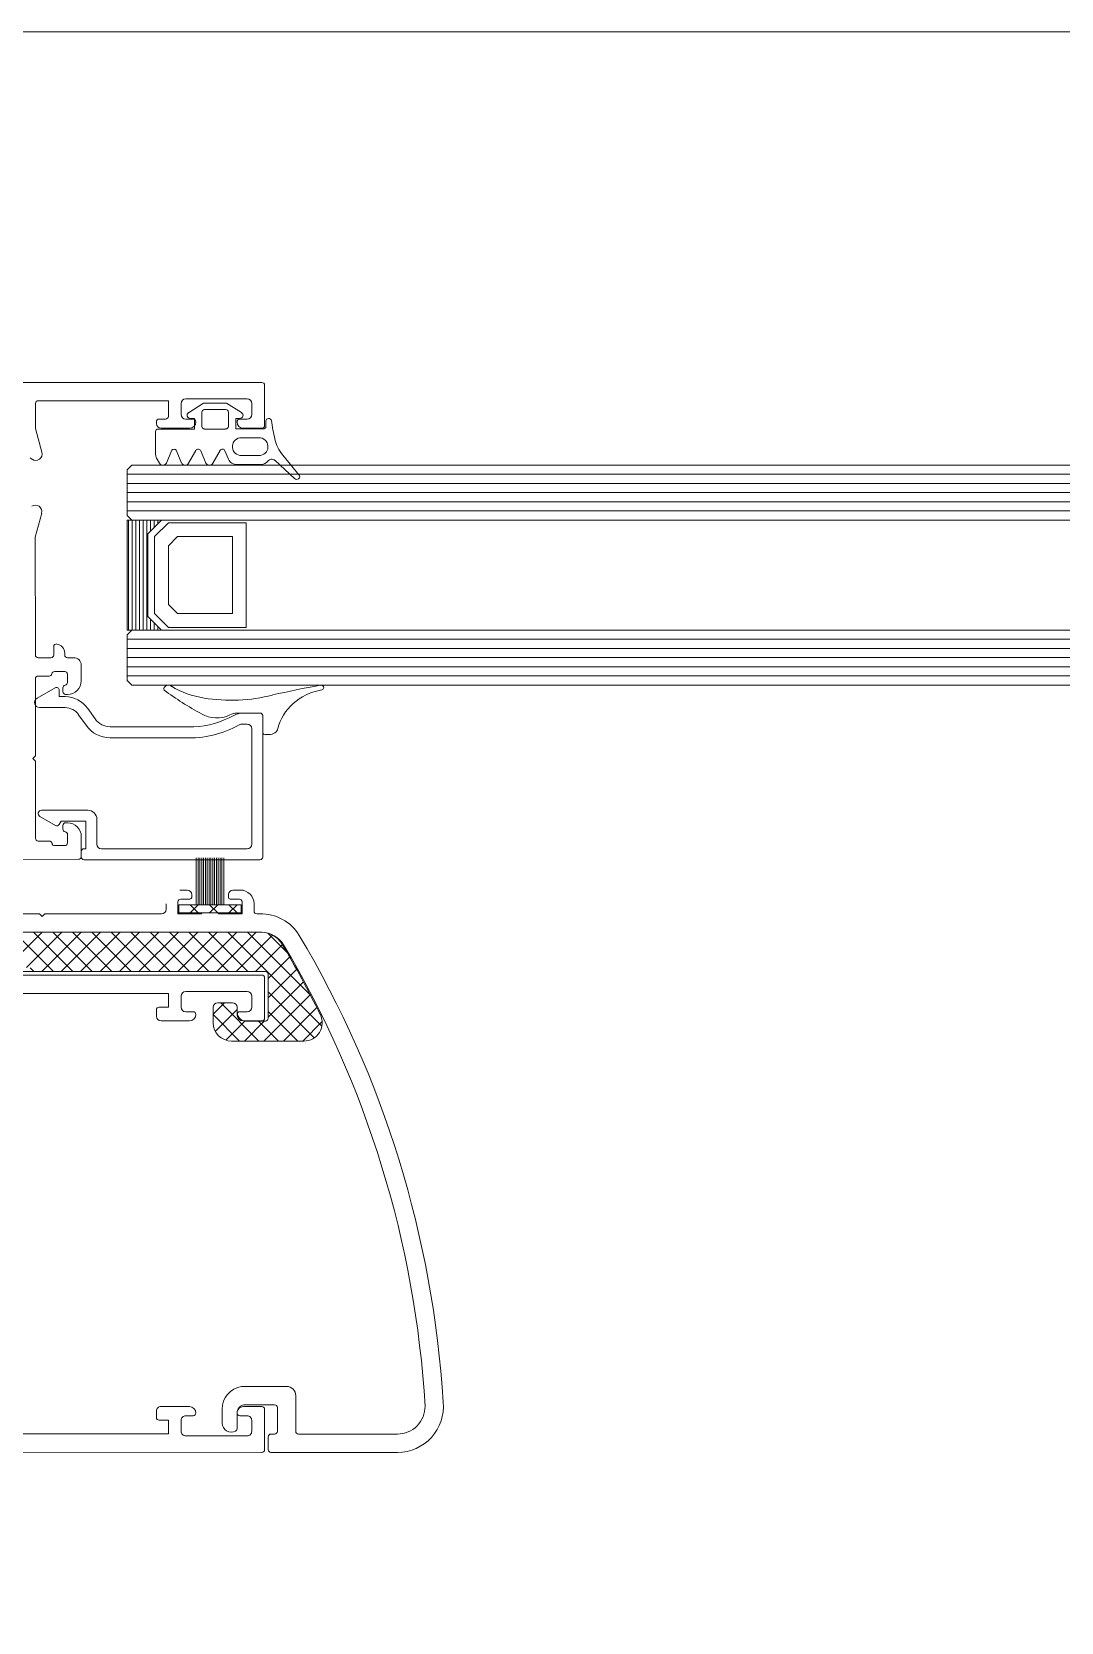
# Model space of a CAD drawing. Header units: centimetres. Extents: x 118932 to 154602, y -32682 to -23521.
# Drawn here: x 127346.64 to 127357.87, y -25263.34 to -25245.99 of the extents above; entities that cross this region are included whole.
import ezdxf

# ---------------------------------------------------------------- set-up
doc = ezdxf.new("R2010")
doc.units = ezdxf.units.CM
doc.header["$LTSCALE"] = 50
doc.header["$MEASUREMENT"] = 0
for name, color, linetype, lineweight, true_color in [('GEN_02_TF_Pencere', 7, 'Continuous', 9, 0x6093ac), ('GEN_05_ML_Alçıpan_giydirme', 7, 'Continuous', 18, 0x7ebab5), ('GEN_05_ML_Mermer', 7, 'Continuous', 9, 0x9d8692)]:
    doc.layers.add(name, color=color, linetype=linetype, lineweight=lineweight, true_color=true_color)

# ---------------------------------------------------------------- blocks, each defined once
blk = doc.blocks.new('P7_')
at = {"layer": 'GEN_02_TF_Pencere'}
for p, q in [((163381.245, -16165.651, 0), (163391.185, -16165.651, 0)), ((163391.025, -16165.831, 0), (163390.355, -16165.831, 0)), ((163391.215, -16165.681, 0), (163391.215, -16166.121, 0)), ((163388.715, -16165.881, 0), (163388.715, -16166.152, 0)), ((163390.165, -16165.851, 0), (163388.745, -16165.851, 0)), ((163390.165, -16166.021, 0), (163390.165, -16165.851, 0)), ((163390.305, -16165.881, 0), (163390.305, -16166.001, 0)), ((163391.075, -16166.001, 0), (163391.075, -16165.881, 0)), ((163388.715, -16166.152, 0), (163388.785, -16166.412, 0)), ((163390.035, -16166.101, 0), (163390.035, -16166.081, 0)), ((163390.065, -16166.051, 0), (163390.135, -16166.051, 0)), ((163390.395, -16166.151, 0), (163390.085, -16166.151, 0)), ((163390.355, -16166.051, 0), (163390.435, -16166.051, 0)), ((163390.945, -16166.051, 0), (163391.025, -16166.051, 0)), ((163391.185, -16166.151, 0), (163390.985, -16166.151, 0)), ((163388.677, -16166.488, 0), (163388.659, -16166.475, 0)), ((163389.715, -16166.603, 0), (163389.765, -16166.553, 0)), ((163389.715, -16167.103, 0), (163389.715, -16166.603, 0)), ((163389.715, -16166.653, 0), (163469.274, -16166.653, 0)), ((163389.765, -16166.553, 0), (163469.357, -16166.553, 0)), ((163389.715, -16166.753, 0), (163471.145, -16166.753, 0)), ((163389.715, -16166.853, 0), (163471.145, -16166.853, 0)), ((163389.715, -16166.953, 0), (163471.145, -16166.953, 0)), ((163388.783, -16167.078, 0), (163388.713, -16167.339, 0)), ((163389.715, -16167.053, 0), (163471.145, -16167.053, 0)), ((163389.765, -16167.153, 0), (163389.715, -16167.103, 0)), ((163390.09, -16167.153, 0), (163389.715, -16167.153, 0)), ((163389.715, -16167.153, 0), (163389.715, -16168.353, 0)), ((163389.715, -16167.153, 0), (163470.77, -16167.153, 0)), ((163389.73, -16168.353, 0), (163389.73, -16167.153, 0)), ((163389.77, -16168.353, 0), (163389.77, -16167.153, 0)), ((163389.81, -16168.353, 0), (163389.81, -16167.153, 0)), ((163389.85, -16168.353, 0), (163389.85, -16167.153, 0)), ((163389.89, -16168.353, 0), (163389.89, -16167.153, 0)), ((163389.93, -16168.353, 0), (163389.93, -16167.153, 0)), ((163389.94, -16167.303, 0), (163390.09, -16167.153, 0)), ((163389.97, -16167.273, 0), (163389.97, -16167.153, 0)), ((163390.01, -16167.233, 0), (163390.01, -16167.153, 0)), ((163390.015, -16167.333, 0), (163390.165, -16167.183, 0)), ((163390.05, -16167.193, 0), (163390.05, -16167.153, 0)), ((163390.09, -16167.154, 0), (163390.09, -16167.153, 0)), ((163390.165, -16167.183, 0), (163391.015, -16167.183, 0)), ((163391.015, -16167.183, 0), (163391.015, -16168.323, 0)), ((163388.713, -16167.339, 0), (163388.714, -16168.625, 0)), ((163389.94, -16168.203, 0), (163389.94, -16167.303, 0)), ((163390.015, -16168.173, 0), (163390.015, -16167.333, 0)), ((163390.165, -16167.433, 0), (163390.265, -16167.333, 0)), ((163390.265, -16167.333, 0), (163390.865, -16167.333, 0)), ((163390.865, -16167.333, 0), (163390.865, -16168.173, 0)), ((163390.165, -16168.073, 0), (163390.165, -16167.433, 0)), ((163390.265, -16168.173, 0), (163390.165, -16168.073, 0)), ((163390.09, -16168.353, 0), (163389.94, -16168.203, 0)), ((163389.97, -16168.353, 0), (163389.97, -16168.233, 0)), ((163390.165, -16168.323, 0), (163390.015, -16168.173, 0)), ((163390.865, -16168.173, 0), (163390.265, -16168.173, 0)), ((163389.715, -16168.403, 0), (163389.765, -16168.353, 0)), ((163389.715, -16168.353, 0), (163470.77, -16168.353, 0)), ((163389.715, -16168.353, 0), (163390.09, -16168.353, 0)), ((163389.715, -16168.353, 0), (163389.715, -16168.353, 0)), ((163389.715, -16168.903, 0), (163389.715, -16168.403, 0)), ((163390.01, -16168.353, 0), (163390.01, -16168.273, 0)), ((163390.05, -16168.353, 0), (163390.05, -16168.313, 0)), ((163390.09, -16168.353, 0), (163390.09, -16168.352, 0)), ((163391.015, -16168.323, 0), (163390.165, -16168.323, 0)), ((163388.914, -16168.625, 0), (163388.914, -16168.535, 0)), ((163389.034, -16168.604, 0), (163389.034, -16168.625, 0)), ((163389.715, -16168.453, 0), (163471.145, -16168.453, 0)), ((163389.715, -16168.553, 0), (163471.145, -16168.553, 0)), ((163388.744, -16168.655, 0), (163388.884, -16168.655, 0)), ((163389.064, -16168.655, 0), (163389.134, -16168.654, 0)), ((163389.214, -16168.734, 0), (163389.214, -16168.904, 0)), ((163389.715, -16168.653, 0), (163471.145, -16168.653, 0)), ((163389.715, -16168.753, 0), (163471.145, -16168.753, 0)), ((163388.714, -16168.885, 0), (163388.715, -16169.725, 0)), ((163388.865, -16168.855, 0), (163388.744, -16168.855, 0)), ((163389.034, -16168.805, 0), (163388.924, -16168.805, 0)), ((163389.064, -16168.925, 0), (163389.064, -16168.835, 0)), ((163389.715, -16168.853, 0), (163471.145, -16168.853, 0)), ((163389.765, -16168.953, 0), (163389.715, -16168.903, 0)), ((163389.765, -16168.953, 0), (163471.095, -16168.953, 0)), ((163388.732, -16169.097, 0), (163388.93, -16168.983, 0)), ((163388.975, -16169.009, 0), (163388.975, -16169.079, 0)), ((163388.975, -16169.079, 0), (163389.039, -16169.079, 0)), ((163389.014, -16169.025, 0), (163389.014, -16168.984, 0)), ((163389.064, -16169.055, 0), (163389.044, -16169.055, 0)), ((163389.039, -16169.199, 0), (163388.76, -16169.199, 0)), ((163389.267, -16169.391, 0), (163389.186, -16169.276, 0)), ((163389.285, -16169.207, 0), (163389.366, -16169.323, 0)), ((163390.976, -16169.259, 0), (163391.165, -16169.259, 0)), ((163391.195, -16169.289, 0), (163391.195, -16170.829, 0)), ((163389.53, -16169.408, 0), (163390.443, -16169.408, 0)), ((163391.025, -16169.379, 0), (163390.974, -16169.379, 0)), ((163391.075, -16170.689, 0), (163391.075, -16169.429, 0)), ((163390.345, -16169.528, 0), (163389.53, -16169.528, 0)), ((163388.715, -16169.725, 0), (163388.685, -16169.755, 0)), ((163388.685, -16169.755, 0), (163388.715, -16169.785, 0)), ((163388.715, -16169.785, 0), (163388.715, -16170.625, 0)), ((163388.781, -16170.319, 0), (163389.285, -16170.319, 0)), ((163388.934, -16170.485, 0), (163388.763, -16170.386, 0)), ((163388.995, -16170.439, 0), (163388.975, -16170.474, 0)), ((163389.265, -16170.439, 0), (163388.995, -16170.439, 0)), ((163389.015, -16170.525, 0), (163389.015, -16170.485, 0)), ((163389.045, -16170.455, 0), (163389.065, -16170.455, 0)), ((163389.265, -16170.739, 0), (163389.265, -16170.439, 0)), ((163389.385, -16170.419, 0), (163389.385, -16170.689, 0)), ((163388.745, -16170.655, 0), (163388.866, -16170.655, 0)), ((163389.065, -16170.675, 0), (163389.065, -16170.585, 0)), ((163389.215, -16170.604, 0), (163389.215, -16170.824, 0)), ((163389.185, -16170.854, 0), (163381.245, -16170.859, 0)), ((163388.925, -16170.705, 0), (163389.035, -16170.705, 0)), ((163389.185, -16170.854, 0), (163389.185, -16170.854, 0)), ((163389.215, -16170.829, 0), (163389.215, -16170.769, 0)), ((163389.245, -16170.739, 0), (163389.265, -16170.739, 0)), ((163391.165, -16170.859, 0), (163389.245, -16170.859, 0)), ((163389.435, -16170.739, 0), (163391.025, -16170.739, 0)), ((163390.47, -16171.349, 0), (163390.47, -16170.839, 0)), ((163390.49, -16171.349, 0), (163390.49, -16170.839, 0)), ((163390.51, -16171.349, 0), (163390.51, -16170.839, 0)), ((163390.53, -16171.349, 0), (163390.53, -16170.839, 0)), ((163390.55, -16171.349, 0), (163390.55, -16170.839, 0)), ((163390.57, -16171.349, 0), (163390.57, -16170.839, 0)), ((163390.59, -16171.349, 0), (163390.59, -16170.839, 0)), ((163390.61, -16171.349, 0), (163390.61, -16170.839, 0)), ((163390.63, -16171.349, 0), (163390.63, -16170.839, 0)), ((163390.65, -16171.349, 0), (163390.65, -16170.839, 0)), ((163390.67, -16171.349, 0), (163390.67, -16170.839, 0)), ((163390.69, -16171.349, 0), (163390.69, -16170.839, 0)), ((163390.71, -16171.349, 0), (163390.71, -16170.839, 0)), ((163390.73, -16171.349, 0), (163390.73, -16170.839, 0)), ((163390.75, -16171.349, 0), (163390.75, -16170.839, 0)), ((163390.77, -16171.349, 0), (163390.77, -16170.839, 0)), ((163391.165, -16170.859, 0), (163391.165, -16170.859, 0)), ((163390.96, -16171.349, 0), (163390.28, -16171.349, 0)), ((163390.28, -16171.349, 0), (163390.28, -16171.439, 0)), ((163390.492, -16171.439, 0), (163390.402, -16171.349, 0)), ((163390.492, -16171.349, 0), (163390.402, -16171.439, 0)), ((163390.704, -16171.439, 0), (163390.614, -16171.349, 0)), ((163390.704, -16171.349, 0), (163390.614, -16171.439, 0)), ((163390.916, -16171.439, 0), (163390.826, -16171.349, 0)), ((163390.916, -16171.349, 0), (163390.826, -16171.439, 0)), ((163390.96, -16171.439, 0), (163390.96, -16171.349, 0)), ((163390.96, -16171.349, 0), (163390.96, -16171.349, 0)), ((163390.28, -16171.44, 0), (163390.279, -16171.438, 0)), ((163390.28, -16171.439, 0), (163390.96, -16171.439, 0))]:
    blk.add_line(p, q, dxfattribs=at)
at = {"layer": 'GEN_02_TF_Pencere', "extrusion": (0, 0, -1)}
for p, q in [((163390.55, -16165.877, 0), (163390.386, -16165.981, 0)), ((163390.53, -16166.132, 0), (163390.53, -16165.974, 0)), ((163390.8, -16165.876, 0), (163390.55, -16165.877, 0)), ((163390.56, -16165.947, 0), (163390.79, -16165.947, 0)), ((163390.963, -16165.98, 0), (163390.8, -16165.876, 0)), ((163390.82, -16165.973, 0), (163390.82, -16166.132, 0)), ((163390.45, -16166.159, 0), (163390.055, -16166.159, 0)), ((163390.41, -16166.044, 0), (163390.45, -16166.044, 0)), ((163390.45, -16166.044, 0), (163390.45, -16166.159, 0)), ((163390.79, -16166.159, 0), (163390.56, -16166.159, 0)), ((163390.811, -16166.151, 0), (163390.811, -16166.151, 0)), ((163390.9, -16166.158, 0), (163390.9, -16166.044, 0)), ((163390.9, -16166.044, 0), (163390.94, -16166.044, 0)), ((163391.2, -16166.158, 0), (163390.9, -16166.158, 0)), ((163391.23, -16166.071, 0), (163391.23, -16166.132, 0)), ((163390.025, -16166.186, 0), (163390.026, -16166.437, 0)), ((163390.865, -16166.361, 0), (163390.865, -16166.342, 0)), ((163390.965, -16166.254, 0), (163391.15, -16166.254, 0)), ((163391.25, -16166.342, 0), (163391.251, -16166.361, 0)), ((163390.036, -16166.476, 0), (163390.068, -16166.533, 0)), ((163390.144, -16166.53, 0), (163390.199, -16166.397, 0)), ((163390.255, -16166.397, 0), (163390.31, -16166.53, 0)), ((163390.386, -16166.533, 0), (163390.464, -16166.393, 0)), ((163390.519, -16166.396, 0), (163390.575, -16166.53, 0)), ((163390.65, -16166.533, 0), (163390.729, -16166.393, 0)), ((163390.783, -16166.396, 0), (163390.822, -16166.489, 0)), ((163390.822, -16166.489, 0), (163390.822, -16166.489, 0)), ((163390.865, -16166.361, 0), (163390.865, -16166.361, 0)), ((163391.151, -16166.449, 0), (163390.965, -16166.449, 0)), ((163391.329, -16166.501, 0), (163391.541, -16166.7, 0)), ((163391.593, -16166.661, 0), (163391.414, -16166.445, 0)), ((163390.916, -16166.547, 0), (163391.17, -16166.547, 0)), ((163390.167, -16168.953, 0), (163390.18, -16168.955, 0)), ((163390.855, -16169.27, 0), (163390.835, -16169.279, 0)), ((163391.165, -16169.259, 0), (163390.904, -16169.259, 0)), ((163391.195, -16169.469, 0), (163391.195, -16169.284, 0)), ((163391.263, -16169.494, 0), (163391.225, -16169.494, 0)), ((163391.225, -16169.494, 0), (163391.225, -16169.494, 0)), ((163390.29, -16171.189, 0), (163390.37, -16171.189, 0)), ((163390.87, -16171.189, 0), (163390.95, -16171.189, 0)), ((163390.14, -16171.399, 0), (163390.14, -16171.339, 0)), ((163390.27, -16171.319, 0), (163390.27, -16171.449, 0)), ((163390.4, -16171.289, 0), (163390.3, -16171.289, 0)), ((163390.42, -16171.239, 0), (163390.42, -16171.269, 0)), ((163390.82, -16171.269, 0), (163390.82, -16171.239, 0)), ((163390.94, -16171.289, 0), (163390.84, -16171.289, 0)), ((163390.97, -16171.449, 0), (163390.97, -16171.319, 0)), ((163391.1, -16171.339, 0), (163391.1, -16171.419, 0)), ((163387.488, -16171.449, 0), (163388.759, -16171.449, 0)), ((163388.759, -16171.449, 0), (163388.789, -16171.479, 0)), ((163388.789, -16171.479, 0), (163388.819, -16171.449, 0)), ((163388.819, -16171.449, 0), (163390.09, -16171.449, 0)), ((163390.27, -16171.449, 0), (163390.522, -16171.449, 0)), ((163390.54, -16171.439, 0), (163390.7, -16171.439, 0)), ((163390.717, -16171.449, 0), (163390.97, -16171.449, 0)), ((163391.13, -16171.449, 0), (163391.164, -16171.449, 0)), ((163391.184, -16171.649, 0), (163387.488, -16171.649, 0)), ((163391.184, -16171.649, 0), (163387.488, -16171.649, 0)), ((163388.789, -16171.649, 0), (163388.425, -16172.013, 0)), ((163388.481, -16171.649, 0), (163388.893, -16172.061, 0)), ((163389.001, -16171.649, 0), (163388.618, -16172.033, 0)), ((163388.693, -16171.649, 0), (163389.123, -16172.079, 0)), ((163389.213, -16171.649, 0), (163388.81, -16172.052, 0)), ((163388.906, -16171.649, 0), (163389.335, -16172.079, 0)), ((163389.426, -16171.649, 0), (163389.003, -16172.072, 0)), ((163389.118, -16171.649, 0), (163389.548, -16172.079, 0)), ((163389.638, -16171.649, 0), (163389.208, -16172.079, 0)), ((163389.33, -16171.649, 0), (163389.76, -16172.079, 0)), ((163389.85, -16171.649, 0), (163389.42, -16172.079, 0)), ((163389.542, -16171.649, 0), (163389.972, -16172.079, 0)), ((163390.062, -16171.649, 0), (163389.632, -16172.079, 0)), ((163389.754, -16171.649, 0), (163390.184, -16172.079, 0)), ((163390.274, -16171.649, 0), (163389.844, -16172.079, 0)), ((163389.966, -16171.649, 0), (163390.396, -16172.079, 0)), ((163390.486, -16171.649, 0), (163390.056, -16172.079, 0)), ((163390.178, -16171.649, 0), (163390.608, -16172.079, 0)), ((163390.698, -16171.649, 0), (163390.268, -16172.079, 0)), ((163390.39, -16171.649, 0), (163390.82, -16172.079, 0)), ((163390.911, -16171.649, 0), (163390.481, -16172.079, 0)), ((163390.603, -16171.649, 0), (163391.033, -16172.079, 0)), ((163391.123, -16171.649, 0), (163390.693, -16172.079, 0)), ((163390.815, -16171.649, 0), (163391.84, -16172.675, 0)), ((163391.303, -16171.681, 0), (163390.905, -16172.079, 0)), ((163391.027, -16171.649, 0), (163391.719, -16172.341, 0)), ((163391.249, -16171.659, 0), (163391.46, -16171.87, 0)), ((163391.594, -16171.684, 0), (163391.594, -16171.684, 0)), ((163391.411, -16171.785, 0), (163391.117, -16172.079, 0)), ((163386.915, -16172.079, 0), (163391.224, -16172.079, 0)), ((163388.657, -16172.037, 0), (163388.699, -16172.079, 0)), ((163388.81, -16172.052, 0), (163388.784, -16172.079, 0)), ((163388.893, -16172.061, 0), (163388.911, -16172.079, 0)), ((163389.003, -16172.072, 0), (163388.996, -16172.079, 0)), ((163391.489, -16171.919, 0), (163391.254, -16172.154, 0)), ((163391.565, -16172.055, 0), (163391.254, -16172.366, 0)), ((163391.185, -16172.117, 0), (163381.245, -16172.117, 0)), ((163391.185, -16172.117, 0), (163391.185, -16172.117, 0)), ((163391.215, -16172.587, 0), (163391.215, -16172.147, 0)), ((163391.254, -16172.109, 0), (163391.254, -16172.589, 0)), ((163391.64, -16172.192, 0), (163391.254, -16172.578, 0)), ((163388.165, -16172.317, 0), (163390.165, -16172.317, 0)), ((163390.165, -16172.317, 0), (163390.165, -16172.467, 0)), ((163390.305, -16172.467, 0), (163390.305, -16172.347, 0)), ((163390.355, -16172.297, 0), (163391.025, -16172.297, 0)), ((163390.777, -16172.419, 0), (163390.654, -16172.542, 0)), ((163390.865, -16172.419, 0), (163390.704, -16172.419, 0)), ((163390.736, -16172.419, 0), (163391.154, -16172.837, 0)), ((163391.075, -16172.347, 0), (163391.075, -16172.467, 0)), ((163391.714, -16172.331, 0), (163391.208, -16172.837, 0)), ((163391.254, -16172.3, 0), (163391.756, -16172.802, 0)), ((163390.035, -16172.497, 0), (163390.035, -16172.567, 0)), ((163390.165, -16172.467, 0), (163390.065, -16172.467, 0)), ((163390.435, -16172.517, 0), (163390.355, -16172.517, 0)), ((163390.654, -16172.469, 0), (163390.654, -16172.637, 0)), ((163390.654, -16172.549, 0), (163390.942, -16172.837, 0)), ((163390.915, -16172.493, 0), (163390.678, -16172.73, 0)), ((163390.915, -16172.529, 0), (163390.915, -16172.469, 0)), ((163391.025, -16172.517, 0), (163390.945, -16172.517, 0)), ((163391.254, -16172.513, 0), (163391.578, -16172.837, 0)), ((163391.785, -16172.471, 0), (163391.42, -16172.837, 0)), ((163390.085, -16172.617, 0), (163390.395, -16172.617, 0)), ((163391.001, -16172.619, 0), (163390.793, -16172.827, 0)), ((163390.985, -16172.617, 0), (163391.185, -16172.617, 0)), ((163391.212, -16172.62, 0), (163390.996, -16172.837, 0)), ((163391.224, -16172.62, 0), (163391.024, -16172.62, 0)), ((163391.15, -16172.62, 0), (163391.366, -16172.837, 0)), ((163391.844, -16172.625, 0), (163391.632, -16172.837, 0)), ((163390.854, -16172.837, 0), (163391.644, -16172.837, 0)), ((163390.962, -16176.606, 0), (163391.455, -16176.606, 0)), ((163391.555, -16176.706, 0), (163391.555, -16177.095, 0)), ((163390.035, -16176.874, 0), (163390.035, -16176.944, 0)), ((163390.395, -16176.825, 0), (163390.085, -16176.824, 0)), ((163390.355, -16176.925, 0), (163390.435, -16176.925, 0)), ((163390.752, -16177.005, 0), (163390.752, -16176.856, 0)), ((163390.915, -16176.895, 0), (163390.915, -16177.066, 0)), ((163390.945, -16176.925, 0), (163391.025, -16176.925, 0)), ((163391.185, -16176.825, 0), (163390.985, -16176.825, 0)), ((163391.325, -16176.806, 0), (163390.99, -16176.806, 0)), ((163391.215, -16177.295, 0), (163391.215, -16176.855, 0)), ((163391.355, -16177.095, 0), (163391.355, -16176.836, 0)), ((163390.065, -16176.974, 0), (163390.165, -16176.974, 0)), ((163390.165, -16176.974, 0), (163390.165, -16177.124, 0)), ((163390.305, -16177.095, 0), (163390.305, -16176.975, 0)), ((163391.075, -16176.975, 0), (163391.075, -16177.095, 0)), ((163390.165, -16177.124, 0), (163388.165, -16177.123, 0)), ((163391.025, -16177.145, 0), (163390.355, -16177.145, 0)), ((163391.255, -16177.295, 0), (163391.255, -16177.155, 0)), ((163391.285, -16177.125, 0), (163391.325, -16177.125, 0)), ((163391.585, -16177.125, 0), (163392.666, -16177.125, 0)), ((163383.245, -16177.32, 0), (163391.185, -16177.325, 0)), ((163392.666, -16177.325, 0), (163391.285, -16177.325, 0))]:
    blk.add_line(p, q, dxfattribs=at)
at = {"layer": 'GEN_02_TF_Pencere'}
for centre, radius, start, end in [((163391.185, -16165.681, 0), 0.03, 360, 90), ((163390.355, -16165.881, 0), 0.05, 90, 180), ((163391.025, -16165.881, 0), 0.05, 360, 90), ((163388.745, -16165.881, 0), 0.03, 90, 180), ((163390.355, -16166.001, 0), 0.05, 180, 270), ((163391.025, -16166.001, 0), 0.05, 270, 0), ((163390.065, -16166.081, 0), 0.03, 90, 180), ((163390.085, -16166.101, 0), 0.05, 180, 270), ((163390.135, -16166.021, 0), 0.03, 270, 0), ((163390.395, -16166.081, 0), 0.07, 270, 0), ((163390.435, -16166.081, 0), 0.03, 360, 90), ((163390.945, -16166.081, 0), 0.03, 90, 180), ((163390.985, -16166.081, 0), 0.07, 180, 270), ((163391.185, -16166.121, 0), 0.03, 270, 0), ((163388.718, -16166.431, 0), 0.07, 234.9992, 14.9788), ((163388.715, -16167.06, 0), 0.07, 345.0518, 125.0329), ((163388.944, -16168.534, 0), 0.0297, 81.2302, 180.6073), ((163388.934, -16168.604, 0), 0.1, 0.0329, 81.8197), ((163388.744, -16168.625, 0), 0.03, 180.0328, 270.0329), ((163388.884, -16168.625, 0), 0.03, 270.0329, 0.033), ((163389.064, -16168.625, 0), 0.03, 180.0329, 270.033), ((163389.134, -16168.734, 0), 0.08, 0.0329, 90.033), ((163388.744, -16168.885, 0), 0.03, 90.0328, 180.0329), ((163388.865, -16168.825, 0), 0.0298, 269.7097, 350.7637), ((163388.924, -16168.835, 0), 0.03, 90.0329, 170.4388), ((163389.044, -16168.983, 0), 0.0291, 98.1401, 181.5298), ((163389.034, -16168.835, 0), 0.03, 0.0329, 90.033), ((163389.034, -16168.925, 0), 0.03, 279.627, 0.0328), ((163389.064, -16168.905, 0), 0.15, 270.0329, 0.0329), ((163388.76, -16169.144, 0), 0.0546, 120, 270), ((163388.945, -16169.009, 0), 0.03, 0.0009, 120), ((163389.044, -16169.025, 0), 0.03, 180.0328, 270.0329), ((163389.039, -16169.379, 0), 0.3, 35.0133, 89.9866), ((163389.039, -16169.379, 0), 0.18, 35.0134, 89.9867), ((163390.395, -16168.409, 0), 1, 272.7351, 298.9494), ((163390.976, -16169.459, 0), 0.2, 90.0023, 118.9527), ((163391.165, -16169.289, 0), 0.03, 0.0001, 89.9999), ((163389.53, -16169.208, 0), 0.32, 215.0133, 269.9866), ((163389.53, -16169.208, 0), 0.2, 215.0133, 269.9867), ((163390.395, -16168.409, 0), 1.12, 267.4255, 299.0746), ((163390.974, -16169.449, 0), 0.07, 90.0021, 119.0772), ((163391.025, -16169.429, 0), 0.05, 0.0001, 90), ((163388.781, -16170.355, 0), 0.0361, 90, 240), ((163389.285, -16170.419, 0), 0.1, 0.0001, 89.9999), ((163388.949, -16170.459, 0), 0.03, 240, 329.9999), ((163389.045, -16170.485, 0), 0.03, 90.0329, 180.033), ((163389.065, -16170.605, 0), 0.15, 0.0329, 90.0329), ((163388.745, -16170.625, 0), 0.03, 180.0329, 270.033), ((163388.866, -16170.685, 0), 0.03, 9.6244, 90.0339), ((163388.925, -16170.675, 0), 0.03, 189.6271, 270.0329), ((163389.045, -16170.525, 0), 0.03, 180.0214, 260.4388), ((163389.035, -16170.675, 0), 0.03, 270.0328, 0.0329), ((163389.036, -16170.584, 0), 0.0295, 359.2206, 81.2528), ((163389.435, -16170.689, 0), 0.05, 180, 269.9999), ((163391.025, -16170.689, 0), 0.05, 270.0001, 0), ((163389.185, -16170.824, 0), 0.03, 270.0328, 0.0329), ((163389.245, -16170.769, 0), 0.03, 90.0027, 180), ((163389.245, -16170.829, 0), 0.03, 180.0011, 270), ((163391.165, -16170.829, 0), 0.03, 270.0001, 359.9999)]:
    blk.add_arc(centre, radius, start, end, dxfattribs=at)
at = {"layer": 'GEN_02_TF_Pencere', "extrusion": (0, 0, -1)}
for centre, radius, start, end in [((-163390.37, -16171.239, 0), 0.05, 90, 180), ((-163390.87, -16171.239, 0), 0.05, 360, 90), ((-163390.95, -16171.339, 0), 0.15, 90, 180), ((-163390.3, -16171.319, 0), 0.03, 360, 90), ((-163390.4, -16171.269, 0), 0.02, 180, 270), ((-163390.84, -16171.269, 0), 0.02, 270, 0), ((-163390.94, -16171.319, 0), 0.03, 90, 180), ((-163390.09, -16171.399, 0), 0.05, 180, 270), ((-163390.54, -16171.459, 0), 0.02, 30, 90), ((-163390.7, -16171.459, 0), 0.02, 90, 150), ((-163391.13, -16171.419, 0), 0.03, 270, 0), ((-163391.175, -16171.94, 0), 0.491, 88.7016, 148.5544), ((-163391.175, -16171.94, 0), 0.291, 91.6867, 148.3334), ((-163391.175, -16171.92, 0), 0.271, 91.7479, 148.2984), ((-163381.836, -16177.48, 0), 11.35, 149.2896, 176.4497), ((-163381.836, -16177.46, 0), 11.129, 149.2979, 153.8143), ((-163381.836, -16177.48, 0), 11.15, 149.2971, 176.6114), ((-163391.224, -16172.109, 0), 0.03, 90, 180), ((-163391.185, -16172.147, 0), 0.03, 90, 180), ((-163390.355, -16172.347, 0), 0.05, 360, 90), ((-163390.704, -16172.469, 0), 0.05, 360, 90), ((-163390.865, -16172.469, 0), 0.05, 90, 180), ((-163391.025, -16172.347, 0), 0.05, 90, 180), ((-163390.065, -16172.497, 0), 0.03, 360, 90), ((-163390.085, -16172.567, 0), 0.05, 270, 0), ((-163390.355, -16172.467, 0), 0.05, 270, 0), ((-163390.395, -16172.547, 0), 0.07, 180, 270), ((-163390.435, -16172.547, 0), 0.03, 90, 180), ((-163390.945, -16172.547, 0), 0.03, 360, 90), ((-163391.019, -16172.517, 0), 0.104, 266.8743, 353.2061), ((-163390.985, -16172.547, 0), 0.07, 270, 0), ((-163391.025, -16172.467, 0), 0.05, 180, 270), ((-163391.185, -16172.587, 0), 0.03, 180, 270), ((-163391.223, -16172.589, 0), 0.0312, 179.6263, 267.7267), ((-163391.644, -16172.637, 0), 0.2, 153.8142, 270), ((-163390.854, -16172.637, 0), 0.2, 270, 0), ((-163391.006, -16176.856, 0), 0.254, 0.1582, 80.0409), ((-163391.455, -16176.706, 0), 0.1, 90, 180), ((-163390.085, -16176.874, 0), 0.05, 0.0328, 90.0329), ((-163390.355, -16176.975, 0), 0.05, 0.0328, 90.0329), ((-163390.395, -16176.895, 0), 0.07, 90.0329, 180.0329), ((-163390.435, -16176.895, 0), 0.03, 180.0329, 270.033), ((-163391.006, -16176.895, 0), 0.0907, 0.1582, 80.041), ((-163390.985, -16176.895, 0), 0.07, 0.0328, 90.0329), ((-163390.945, -16176.895, 0), 0.03, 270.0329, 0.033), ((-163391.025, -16176.975, 0), 0.05, 90.0328, 180.0329), ((-163391.185, -16176.855, 0), 0.03, 90.0329, 180.033), ((-163391.325, -16176.836, 0), 0.03, 90, 180), ((-163392.666, -16176.825, 0), 0.5, 174.4787, 270), ((-163392.666, -16176.825, 0), 0.3, 179.1788, 270), ((-163390.065, -16176.944, 0), 0.03, 270.0328, 0.0329), ((-163390.355, -16177.095, 0), 0.05, 270.0328, 0.0329), ((-163390.852, -16177.005, 0), 0.1, 241.2651, 0.0257), ((-163390.885, -16177.066, 0), 0.03, 179.9999, 241.2907), ((-163391.025, -16177.095, 0), 0.05, 180.0328, 270.0329), ((-163391.325, -16177.095, 0), 0.03, 180, 270), ((-163391.585, -16177.095, 0), 0.03, 270, 0), ((-163391.285, -16177.155, 0), 0.03, 360, 90), ((-163391.185, -16177.295, 0), 0.03, 225.0329, 270.0328), ((-163391.185, -16177.295, 0), 0.03, 180.033, 225.033), ((-163391.285, -16177.295, 0), 0.03, 270, 0)]:
    blk.add_arc(centre, radius, start, end, dxfattribs=at)
for centre, major_axis, start_param, end_param in [((163390.41, -16166.009, 0), (0.04, 0), 1.569642, 4.087571), ((163390.56, -16165.974, 0), (0.03, 0), 3.140435, 4.711233), ((163390.79, -16165.973, 0), (-0.03, 0), 1.569641, 3.140438), ((163390.94, -16166.009, 0), (0.04, 0), -0.948289, 1.56964), ((163390.055, -16166.186, 0), (0.03, 0), 3.140437, 4.711235), ((163390.56, -16166.132, 0), (0.03, 0), 1.569639, 3.140437), ((163390.79, -16166.132, 0), (0.03, 0), 0.784243, 1.569639), ((163390.79, -16166.132, 0), (0.03, 0), -0.001153, 0.784243), ((163391.2, -16166.132, 0), (-0.03, 0), 3.140435, 4.711233), ((163391.26, -16166.071, 0), (-0.03, 0), -0.001156, 2.96363), ((163395.585, -16165.541, 0), (4.337, 0), 2.949895, 3.003759), ((163390.965, -16166.342, 0), (0.1, 0), 3.140436, 4.711234), ((163391.15, -16166.342, 0), (0.1, 0), 4.711232, 6.28203), ((163391.819, -16166.186, 0), (0.5, 0), 2.512106, 2.949893), ((163390.126, -16166.437, 0), (-0.1, 0), -0.461015, -0.001156), ((163390.227, -16166.406, 0), (0.03, 0), 3.490789, 5.931679), ((163390.491, -16166.406, 0), (0.03, 0), 3.628943, 5.929945), ((163390.755, -16166.405, 0), (0.03, 0), 3.628945, 5.929947), ((163390.916, -16166.459, 0), (-0.1, 0), -0.962596, -0.353242), ((163390.965, -16166.361, 0), (0.1, 0), 1.569641, 3.140438), ((163391.151, -16166.361, 0), (0.1, 0), -0.001157, 1.569641), ((163391.17, -16166.459, 0), (0.1, 0), 0.603434, 1.569641), ((163391.294, -16166.534, 0), (0.0509, 0), 3.745027, 5.454025), ((163390.105, -16166.517, 0), (-0.0413, 0), 3.504733, 5.82217), ((163390.349, -16166.517, 0), (0.0413, 0), 0.458704, 2.776141), ((163390.613, -16166.517, 0), (0.0413, 0), 0.458705, 2.776142), ((163390.916, -16166.459, 0), (0.1, 0), 1.569642, 2.178996), ((163391.564, -16166.678, 0), (-0.0344, 0), 2.526974, 5.481858)]:
    blk.add_ellipse(centre, major_axis=major_axis, ratio=0.881548, start_param=start_param, end_param=end_param, dxfattribs=at)
at = {"layer": 'GEN_02_TF_Pencere'}
for centre, major_axis, start_param, end_param in [((163390.167, -16168.995, 0), (-0.05, 0), -1.570583, 0.325144), ((163390.17, -16168.986, 0), (-0.0382, 0), 3.770676, 4.441675), ((163393.644, -16176.23, 0), (-8.856, 0), -1.36365, -1.303119), ((163391.831, -16168.98, 0), (0.03, 0), 0.000445, 1.852827), ((163392.462, -16166.777, 0), (3.543, 0), 3.990064, 4.134382), ((163390.716, -16168.368, 0), (0.88, 0), 4.086507, 4.527649), ((163390.85, -16167.818, 0), (-1.549, 0), 1.378609, 1.866448), ((163391.99, -16169.526, 0), (0.64, 0), 1.805526, 2.955356), ((163391.831, -16168.98, 0), (-0.03, 0), 1.914632, 3.141556), ((163390.691, -16169.072, 0), (0.286, 0), 4.098356, 5.241385), ((163390.904, -16169.343, 0), (0.1, 0), 1.57081, 2.088079), ((163391.165, -16169.284, 0), (0.03, 0), 0.000001, 1.570795), ((163391.225, -16169.469, 0), (0.03, 0), 3.141594, 4.712388), ((163391.263, -16169.41, 0), (0.1, 0), -1.570625, -0.201549)]:
    blk.add_ellipse(centre, major_axis=major_axis, ratio=0.839387, start_param=start_param, end_param=end_param, dxfattribs=at)
at = {"layer": 'GEN_05_ML_Mermer', "elevation": 0}
blk.add_lwpolyline([(163483.715, -16179.824), (163288.715, -16179.824), (163288.715, -16161.825), (163483.715, -16161.825)], close=True, dxfattribs=at)
blk = doc.blocks.new('DOGRAMA LEVEL -1 D BLOK')
at = {"layer": 'GEN_05_ML_Alçıpan_giydirme', "color": 1}
blk.add_blockref('P7_', (-163854.602, 17990.859, 0), dxfattribs=at)

msp = doc.modelspace()

# ---------------------------------------------------------------- block references
msp.add_blockref('DOGRAMA LEVEL -1 D BLOK', (127812.567, -27075.021, 0))

doc.saveas('drawing.dxf')
